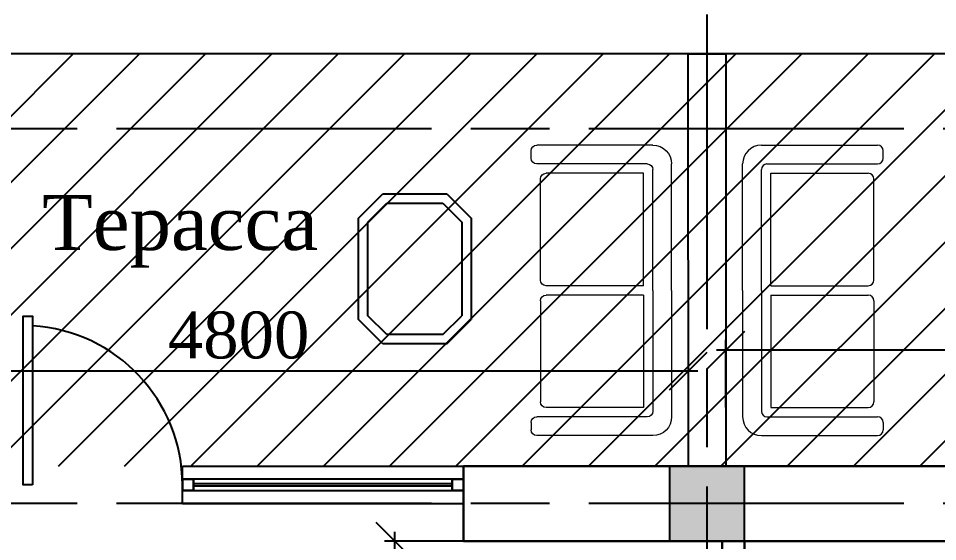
# Model space of a CAD drawing. Header units: inches. Extents: x 2870606 to 3671143, y -733551 to -473558.
# Drawn here: x 3243167 to 3248072, y -500626 to -497833 of the extents above; entities that cross this region are included whole.
import ezdxf

# ---------------------------------------------------------------- set-up
doc = ezdxf.new("R2010")
doc.units = ezdxf.units.IN
doc.header["$MEASUREMENT"] = 0
doc.linetypes.add('ACAD_ISO08W100', pattern=[36, 24, -3, 6, -3])
for name, color, linetype in [('100_FURNITURE', 25, 'Continuous'), ('A_Windows', 160, 'Continuous'), ('МЕБЕЛИРОВКА', 7, 'Continuous'), ('ШРИФТ', 7, 'Continuous')]:
    doc.layers.add(name, color=color, linetype=linetype)
doc.styles.add('GENERATED_STYLE_1', font='times.ttf')
doc.styles.add('J~stule', font='dutch.ttf')
doc.dimstyles.new('J~style', dxfattribs={"dimscale": 100, "dimtxt": 2.5, "dimasz": 2, "dimexe": 0.55, "dimexo": 0.725, "dimtad": 1, "dimdec": 0, "dimdsep": 46, "dimtxsty": 'J~stule', "dimblk": 'OBLIQUE', "dimcen": 2, "dimdle": 0.5, "dimadec": 0, "dimazin": 0, "dimtfac": 1, "dimtdec": 0, "dimtmove": 0, "dimatfit": 3, "dimfxl": 1, "dimarcsym": 0})

# ---------------------------------------------------------------- blocks, each defined once
blk = doc.blocks.new('RIK6IR')
at = {"layer": '100_FURNITURE'}
for p, q in [((2806978, 163564.3), (2806848.7, 163435.1)), ((2807519.4, 163564.3), (2806978, 163564.3)), ((2807648.7, 163435.1), (2807519.4, 163564.3)), ((2806998.7, 163514.3), (2806898.7, 163414.3)), ((2807498.7, 163514.3), (2806998.7, 163514.3)), ((2807598.7, 163414.3), (2807498.7, 163514.3)), ((2806848.7, 163435.1), (2806848.7, 163093.6)), ((2807648.7, 163093.6), (2807648.7, 163435.1)), ((2806898.7, 163414.3), (2806898.7, 163114.3)), ((2807598.7, 163114.3), (2807598.7, 163414.3)), ((2806848.7, 163093.6), (2806978, 162964.3)), ((2806898.7, 163114.3), (2806998.7, 163014.3)), ((2807598.7, 163114.3), (2807498.7, 163014.3)), ((2807648.7, 163093.6), (2807519.4, 162964.3)), ((2806998.7, 163014.3), (2807498.7, 163014.3)), ((2806978, 162964.3), (2807519.4, 162964.3))]:
    blk.add_line(p, q, dxfattribs=at)
blk = doc.blocks.new('fgdffqadsdf')
at = {"layer": 'МЕБЕЛИРОВКА', "lineweight": 13}
for p, q in [((2592974.2, -502618.4), (2593594.2, -502618.4)), ((2593624.2, -502688.4), (2593624.2, -502648.4)), ((2592874.2, -503393.4), (2592874.2, -502718.4)), ((2593004.2, -502718.4), (2593594.2, -502718.4)), ((2592974.2, -503393.4), (2592974.2, -502748.4)), ((2593024.2, -503368.4), (2593024.2, -502768.4)), ((2593024.2, -502768.4), (2593544.2, -502768.4)), ((2593574.2, -503338.4), (2593574.2, -502798.4)), ((2593024.2, -503368.4), (2593544.2, -503368.4)), ((2592874.2, -503393.4), (2592874.2, -504068.4)), ((2592974.2, -503393.4), (2592974.2, -504038.4)), ((2593024.2, -503418.4), (2593544.2, -503418.4)), ((2593024.2, -503418.4), (2593024.2, -504018.4)), ((2593574.2, -503448.4), (2593574.2, -503988.4)), ((2593024.2, -504018.4), (2593544.2, -504018.4)), ((2593004.2, -504068.4), (2593594.2, -504068.4)), ((2593624.2, -504098.4), (2593624.2, -504138.4)), ((2592974.2, -504168.4), (2593594.2, -504168.4))]:
    blk.add_line(p, q, dxfattribs=at)
for centre, radius, start, end in [((2592974.2, -502718.4), 100, 90, 180), ((2593594.2, -502648.4), 30, 0, 90), ((2593594.2, -502688.4), 30, 270, 0), ((2593004.2, -502748.4), 30, 90, 180), ((2593544.2, -502798.4), 30, 0, 90), ((2593544.2, -503338.4), 30, 270, 0), ((2593544.2, -503448.4), 30, 0, 90), ((2593544.2, -503988.4), 30, 270, 0), ((2592974.2, -504068.4), 100, 180, 270), ((2593004.2, -504038.4), 30, 180, 270), ((2593594.2, -504098.4), 30, 0, 90), ((2593594.2, -504138.4), 30, 270, 0)]:
    blk.add_arc(centre, radius, start, end, dxfattribs=at)
blk = doc.blocks.new('_Oblique')
at = {"color": 0, "linetype": 'ByBlock', "lineweight": -2}
blk.add_line((-0.5, -0.5), (0.5, 0.5), dxfattribs=at)
blk = doc.blocks.new('*D411')
at = {"color": 0, "lineweight": -2, "transparency": 16777216}
for p, q in [((3245176.2, -505273.2), (3245176.2, -500573.1)), ((3245844.9, -500623.1), (3245121.2, -500623.1)), ((3245739.7, -505223.2), (3245121.2, -505223.2))]:
    blk.add_line(p, q, dxfattribs=at)
at = {"layer": 'Defpoints', "color": 0, "lineweight": 35, "transparency": 16777216}
for p in [(3245176.2, -500623.1), (3245917.4, -500623.1), (3245812.2, -505223.2)]:
    blk.add_point(p, dxfattribs=at)
at = {"color": 0, "lineweight": -2, "transparency": 16777216, "xscale": 200, "yscale": 200, "zscale": 200}
for p, rotation in [((3245176.2, -500623.1), 90), ((3245176.2, -505223.2), 270)]:
    blk.add_blockref('_Oblique', p, dxfattribs=dict(at, rotation=rotation))
at = {"color": 0, "transparency": 16777216, "insert": (3244986.2, -502923.2), "char_height": 250, "attachment_point": 5, "rotation": 90, "style": 'J~stule'}
blk.add_mtext('4600', dxfattribs=at)
blk = doc.blocks.new('*D426')
at = {"color": 0, "lineweight": -2, "transparency": 16777216}
for p, q in [((3241942.2, -500075), (3241942.2, -499660.1)), ((3246742.2, -499910.9), (3246742.2, -499660.1)), ((3241892.2, -499715.1), (3246792.2, -499715.1))]:
    blk.add_line(p, q, dxfattribs=at)
at = {"layer": 'Defpoints', "color": 0, "lineweight": 35, "transparency": 16777216}
for p in [(3246742.2, -499715.1), (3246742.2, -499983.4), (3241942.2, -500147.5)]:
    blk.add_point(p, dxfattribs=at)
at = {"color": 0, "lineweight": -2, "transparency": 16777216, "xscale": 200, "yscale": 200, "zscale": 200, "rotation": 180}
blk.add_blockref('_Oblique', (3241942.2, -499715.1), dxfattribs=at)
at = {"color": 0, "lineweight": -2, "transparency": 16777216, "xscale": 200, "yscale": 200, "zscale": 200}
blk.add_blockref('_Oblique', (3246742.2, -499715.1), dxfattribs=at)
at = {"color": 0, "transparency": 16777216, "insert": (3244342.2, -499524.9), "char_height": 250, "attachment_point": 5, "style": 'J~stule'}
blk.add_mtext('4800', dxfattribs=at)
blk = doc.blocks.new('*D427')
at = {"color": 0, "lineweight": -2, "transparency": 16777216}
for p, q in [((3246942.2, -499910.9), (3246942.2, -499549.1)), ((3251642.2, -500000.3), (3251642.2, -499549.1)), ((3251692.2, -499604.1), (3246892.2, -499604.1))]:
    blk.add_line(p, q, dxfattribs=at)
at = {"layer": 'Defpoints', "color": 0, "lineweight": 35, "transparency": 16777216}
for p in [(3246942.2, -499604.1), (3246942.2, -499983.4), (3251642.2, -500072.8)]:
    blk.add_point(p, dxfattribs=at)
at = {"color": 0, "lineweight": -2, "transparency": 16777216, "xscale": 200, "yscale": 200, "zscale": 200, "rotation": 180}
blk.add_blockref('_Oblique', (3246942.2, -499604.1), dxfattribs=at)
at = {"color": 0, "lineweight": -2, "transparency": 16777216, "xscale": 200, "yscale": 200, "zscale": 200}
blk.add_blockref('_Oblique', (3251642.2, -499604.1), dxfattribs=at)
at = {"color": 0, "transparency": 16777216, "insert": (3249292.2, -499414), "char_height": 250, "attachment_point": 5, "style": 'J~stule'}
blk.add_mtext('4700', dxfattribs=at)
blk = doc.blocks.new('*U65')
at = {"color": 7, "lineweight": 30}
for points in [[(0, 60), (60, 60), (60, 0), (0, 0)], [(1500, 60), (1440, 60), (1440, 0), (1500, 0)]]:
    blk.add_lwpolyline(points, close=True, dxfattribs=at)
at = {"color": 4, "lineweight": 25}
for points in [[(60, 60), (1440, 60), (1440, 0), (60, 0)], [(60, 35), (1440, 35), (1440, 25), (60, 25)]]:
    blk.add_lwpolyline(points, close=True, dxfattribs=at)

msp = doc.modelspace()

# ---------------------------------------------------------------- hatches: boundary and pattern name
h = msp.add_hatch()
h.set_pattern_fill('ANSI31', color=72, scale=2000)
h.set_pattern_definition([(45, (206605.5, 126168.67), (-176.776695, 176.776695), [])])
h.paths.add_polyline_path([(3251642.2, -498023.13), (3237042.2, -498023.13), (3237042.2, -500223.13), (3251642.2, -500223.13)])
h = msp.add_hatch(color=256)
h.dxf.hatch_style = 1
h.paths.add_polyline_path([(3246642.2, -500223.13), (3246642.2, -500623.13), (3247042.2, -500623.13), (3247042.2, -500223.13)])

# ---------------------------------------------------------------- linework, layer by layer
at = {"color": 252, "linetype": 'ACAD_ISO08W100', "ltscale": 70}
for p, q in [((3246842.2, -524692.02), (3246842.2, -496403.85)), ((3290731.11, -498423.13), (3224837.42, -498423.13)), ((3290731.11, -500423.13), (3224837.42, -500423.13))]:
    msp.add_line(p, q, dxfattribs=at)
for p, q in [((3251642.2, -498023.13), (3237042.2, -498023.13)), ((3244042.2, -500423.13), (3244042.2, -500223.13)), ((3244042.2, -500223.13), (3245542.2, -500223.13)), ((3244042.2, -500423.13), (3245542.2, -500423.13))]:
    msp.add_line(p, q)
at = {"lineweight": 30}
for p, q in [((3248142.2, -500223.13), (3245542.2, -500223.13)), ((3245542.2, -500623.13), (3245542.2, -500223.13)), ((3245542.2, -500623.13), (3248142.2, -500623.13)), ((3246922.2, -500623.13), (3246922.2, -504053.17)), ((3247042.2, -500623.13), (3247042.2, -504053.17))]:
    msp.add_line(p, q, dxfattribs=at)
for points in [[(3246741.73, -498023.13), (3246942.23, -498023.13), (3246942.23, -500223.13), (3246742.26, -500223.13)], [(3243242.2, -500323.13), (3243192.2, -500323.13), (3243192.2, -499423.13), (3243242.2, -499423.13)], [(3247042.2, -500623.13), (3247042.2, -500223.13), (3246642.2, -500223.13), (3246642.2, -500623.13)]]:
    msp.add_lwpolyline(points, close=True)
msp.add_arc((3243192.2, -500323.13), 850, 0, 86.62771)

# ---------------------------------------------------------------- block references
at = {"color": 1, "lineweight": 35, "xscale": -1}
msp.add_blockref('fgdffqadsdf', (5839526.97, 4108.37), dxfattribs=at)
at = {"color": 1, "lineweight": 35}
msp.add_blockref('fgdffqadsdf', (654157.43, 4108.37), dxfattribs=at)
at = {"color": 1, "xscale": -1, "rotation": 90.00000000000007}
msp.add_blockref('RIK6IR', (3408546.86, 2308078.71, 58.88), dxfattribs=at)
at = {"layer": 'A_Windows', "color": 5, "lineweight": 30, "xscale": -1, "rotation": 359.9999846070635}
msp.add_blockref('*U65', (3245542.2, -500353.13), dxfattribs=at)

# ---------------------------------------------------------------- texts
at = {"layer": 'ШРИФТ', "style": 'GENERATED_STYLE_1'}
msp.add_text('Терасса', height=292.5, dxfattribs=at).set_placement((3243294.71, -499069.17))

# ---------------------------------------------------------------- dimensions: what is measured, and where the dimension line sits
for base, p1, p2, picture, middle in [((3246942.23, -499604.06), (3251642.2, -500072.82), (3246942.23, -499983.37), '*D427', (3249292.22, -499414.04)), ((3246742.2, -499715.06), (3241942.23, -500147.55), (3246742.2, -499983.4), '*D426', (3244342.22, -499524.87))]:
    dim = msp.add_linear_dim(base=base, p1=p1, p2=p2, dimstyle='J~style', override={"dimdec": 1, "dimtdec": 1})
    dim.commit()
    dim.dimension.update_dxf_attribs({"geometry": picture, "text_midpoint": middle})
dim = msp.add_linear_dim(base=(3245176.18, -500623.13), p1=(3245812.2, -505223.17), p2=(3245917.4, -500623.13), angle=90, dimstyle='J~style', override={"dimdec": 1, "dimtdec": 1})
dim.commit()
dim.dimension.update_dxf_attribs({"geometry": '*D411', "text_midpoint": (3244986.16, -502923.15)})

doc.saveas('drawing.dxf')
